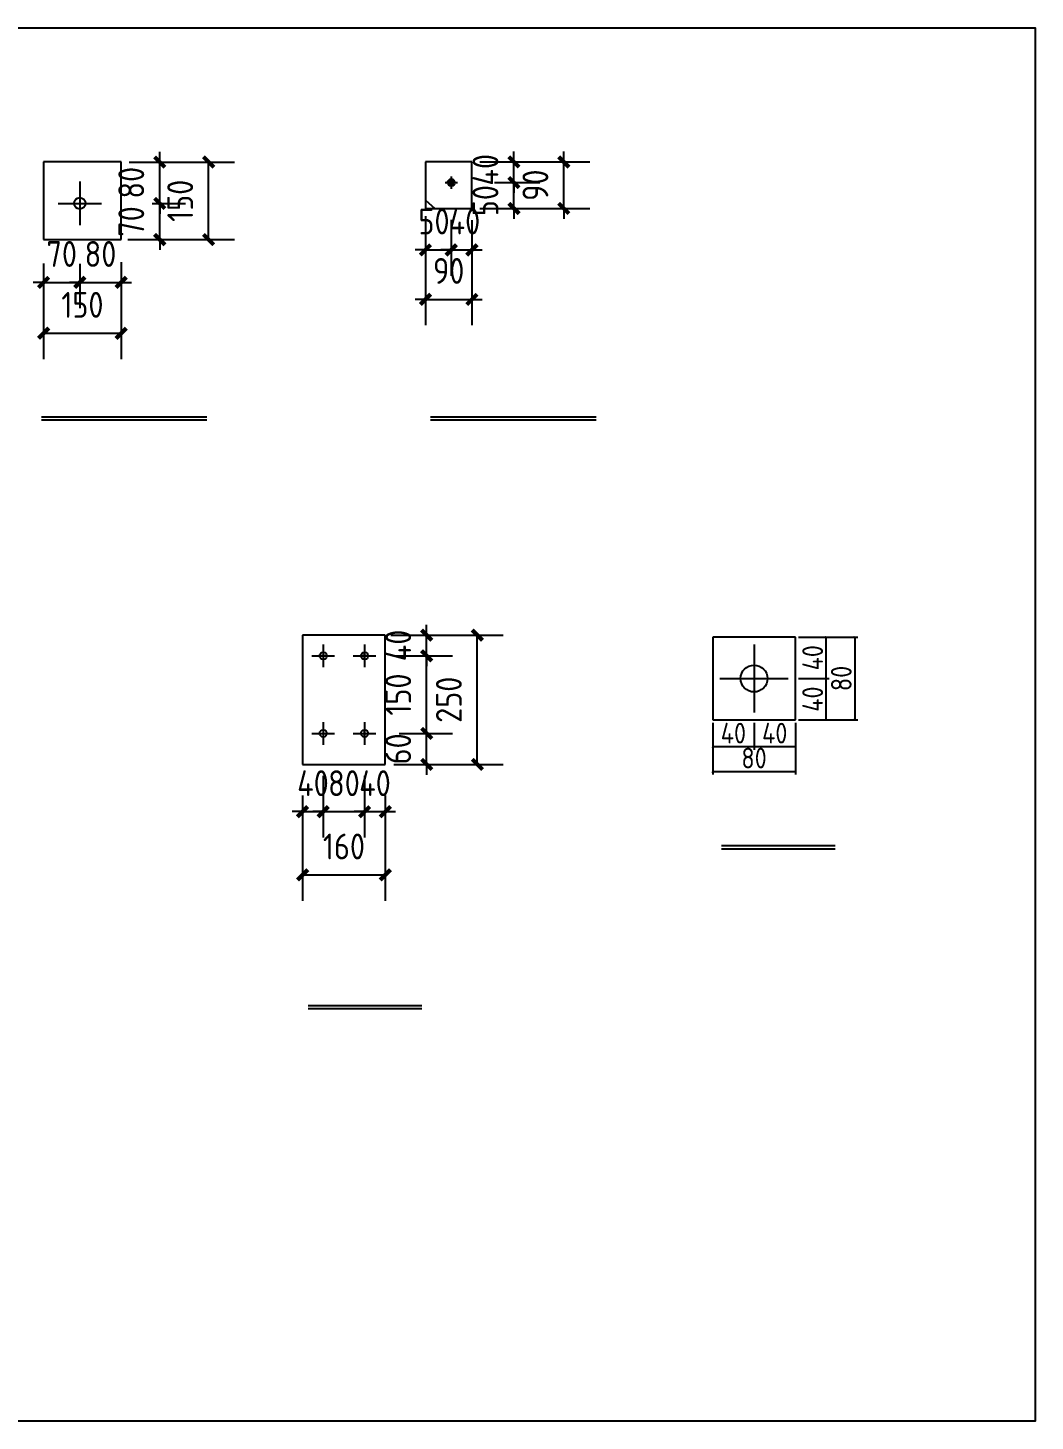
# Model space of a CAD drawing. Extents: x 810015 to 1451442, y -271755 to 145013.
# Drawn here: x 870091 to 879835, y 98861 to 112335 of the extents above; entities that cross this region are included whole.
import ezdxf

# ---------------------------------------------------------------- set-up
doc = ezdxf.new("R2010")
doc.units = 0
doc.header["$LTSCALE"] = 1000
doc.header["$MEASUREMENT"] = 0
doc.styles.get("Standard").update_dxf_attribs({"font": 'gbenor.shx', "bigfont": 'gbcbig.shx'})
doc.dimstyles.get("Standard").update_dxf_attribs({"dimscale": 100, "dimtxt": 2.5, "dimasz": 1, "dimexe": 2.5, "dimexo": 3, "dimgap": 1.5, "dimtad": 1, "dimdec": 0, "dimzin": 0, "dimdsep": 46, "dimtxsty": 'Standard', "dimblk": 'ARCHTICK', "dimcen": 0.09, "dimadec": 0, "dimazin": 0, "dimtfac": 1, "dimtdec": 0, "dimtix": 1, "dimtmove": 2, "dimatfit": 3, "dimfxl": 1, "dimtolj": 1, "dimtzin": 0, "dimarcsym": 0})

# ---------------------------------------------------------------- blocks, each defined once
blk = doc.blocks.new('_ArchTick')
at = {"color": 0, "linetype": 'ByBlock', "const_width": 0.4}
blk.add_lwpolyline([(-0.5, -0.5), (0.5, 0.5)], dxfattribs=at)
blk = doc.blocks.new('*D376')
at = {"color": 0, "lineweight": -2}
for p, q in [((870244, 110055), (870244, 109623)), ((870594, 110051), (870594, 109623)), ((870244, 109873), (870144, 109873)), ((870244, 109873), (870594, 109873)), ((870594, 109873), (870694, 109873))]:
    blk.add_line(p, q, dxfattribs=at)
at = {"layer": 'Defpoints', "color": 0}
for p in [(870244, 110355), (870594, 110351), (870594, 109873)]:
    blk.add_point(p, dxfattribs=at)
at = {"color": 0, "lineweight": -2, "xscale": 100, "yscale": 100, "zscale": 100}
blk.add_blockref('_ArchTick', (870244, 109873), dxfattribs=at)
at = {"color": 0, "lineweight": -2, "xscale": 100, "yscale": 100, "zscale": 100, "rotation": 180}
blk.add_blockref('_ArchTick', (870594, 109873), dxfattribs=at)
at = {"color": 0, "insert": (870419, 110148), "char_height": 250, "attachment_point": 5}
blk.add_mtext('\\A1;70', dxfattribs=at)
blk = doc.blocks.new('*D377')
at = {"color": 0, "lineweight": -2}
for p, q in [((870994, 110068), (870994, 109623)), ((870594, 109873), (870494, 109873)), ((870594, 109893), (870594, 109623)), ((870594, 109873), (870994, 109873)), ((870994, 109873), (871094, 109873))]:
    blk.add_line(p, q, dxfattribs=at)
at = {"layer": 'Defpoints', "color": 0}
for p in [(870994, 110368), (870594, 110193), (870994, 109873)]:
    blk.add_point(p, dxfattribs=at)
at = {"color": 0, "lineweight": -2, "xscale": 100, "yscale": 100, "zscale": 100}
blk.add_blockref('_ArchTick', (870594, 109873), dxfattribs=at)
at = {"color": 0, "lineweight": -2, "xscale": 100, "yscale": 100, "zscale": 100, "rotation": 180}
blk.add_blockref('_ArchTick', (870994, 109873), dxfattribs=at)
at = {"color": 0, "insert": (870794, 110148), "char_height": 250, "attachment_point": 5}
blk.add_mtext('\\A1;80', dxfattribs=at)
blk = doc.blocks.new('*D378')
at = {"color": 0, "lineweight": -2}
for p, q in [((871294, 110637), (871617, 110637)), ((871367, 110637), (871367, 110737)), ((871367, 110287), (871367, 110637)), ((871059, 110287), (871617, 110287)), ((871367, 110287), (871367, 110187))]:
    blk.add_line(p, q, dxfattribs=at)
at = {"layer": 'Defpoints', "color": 0}
for p in [(870994, 110637), (871367, 110637), (870759, 110287)]:
    blk.add_point(p, dxfattribs=at)
at = {"color": 0, "lineweight": -2, "xscale": 100, "yscale": 100, "zscale": 100}
for p, rotation in [((871367, 110637), 270), ((871367, 110287), 90)]:
    blk.add_blockref('_ArchTick', p, dxfattribs=dict(at, rotation=rotation))
at = {"color": 0, "insert": (871092, 110462), "char_height": 250, "attachment_point": 5, "rotation": 90}
blk.add_mtext('\\A1;70', dxfattribs=at)
blk = doc.blocks.new('*D379')
at = {"color": 0, "lineweight": -2}
for p, q in [((871071, 111037), (871617, 111037)), ((871367, 111037), (871367, 111137)), ((871367, 110637), (871367, 111037)), ((871294, 110637), (871617, 110637)), ((871367, 110637), (871367, 110537))]:
    blk.add_line(p, q, dxfattribs=at)
at = {"layer": 'Defpoints', "color": 0}
for p in [(870771, 111037), (871367, 111037), (870994, 110637)]:
    blk.add_point(p, dxfattribs=at)
at = {"color": 0, "lineweight": -2, "xscale": 100, "yscale": 100, "zscale": 100}
for p, rotation in [((871367, 111037), 270), ((871367, 110637), 90)]:
    blk.add_blockref('_ArchTick', p, dxfattribs=dict(at, rotation=rotation))
at = {"color": 0, "insert": (871092, 110837), "char_height": 250, "attachment_point": 5, "rotation": 90}
blk.add_mtext('\\A1;80', dxfattribs=at)
blk = doc.blocks.new('*D380')
at = {"color": 0, "lineweight": -2}
for p, q in [((870994, 110068), (870994, 109131)), ((870244, 109893), (870244, 109131)), ((870244, 109381), (870994, 109381))]:
    blk.add_line(p, q, dxfattribs=at)
at = {"layer": 'Defpoints', "color": 0}
for p in [(870994, 110368), (870244, 110193), (870994, 109381)]:
    blk.add_point(p, dxfattribs=at)
at = {"color": 0, "lineweight": -2, "xscale": 100, "yscale": 100, "zscale": 100, "rotation": 180}
blk.add_blockref('_ArchTick', (870244, 109381), dxfattribs=at)
at = {"color": 0, "lineweight": -2, "xscale": 100, "yscale": 100, "zscale": 100}
blk.add_blockref('_ArchTick', (870994, 109381), dxfattribs=at)
at = {"color": 0, "insert": (870619, 109656), "char_height": 250, "attachment_point": 5}
blk.add_mtext('\\A1;150', dxfattribs=at)
blk = doc.blocks.new('*D381')
at = {"color": 0, "lineweight": -2}
for p, q in [((871294, 111037), (872090, 111037)), ((871840, 110287), (871840, 111037)), ((871294, 110287), (872090, 110287))]:
    blk.add_line(p, q, dxfattribs=at)
at = {"layer": 'Defpoints', "color": 0}
for p in [(870994, 111037), (871840, 111037), (870994, 110287)]:
    blk.add_point(p, dxfattribs=at)
at = {"color": 0, "lineweight": -2, "xscale": 100, "yscale": 100, "zscale": 100}
for p, rotation in [((871840, 111037), 90), ((871840, 110287), 270)]:
    blk.add_blockref('_ArchTick', p, dxfattribs=dict(at, rotation=rotation))
at = {"color": 0, "insert": (871565, 110662), "char_height": 250, "attachment_point": 5, "rotation": 90}
blk.add_mtext('\\A1;150', dxfattribs=at)
blk = doc.blocks.new('*D1161')
at = {"color": 0, "lineweight": -2}
for p, q in [((874793, 110838), (874793, 110938)), ((874604, 110838), (875043, 110838)), ((874793, 110588), (874793, 110838)), ((874462, 110588), (875043, 110588)), ((874793, 110588), (874793, 110488))]:
    blk.add_line(p, q, dxfattribs=at)
at = {"layer": 'Defpoints', "color": 0}
for p in [(874304, 110838), (874793, 110838), (874162, 110588)]:
    blk.add_point(p, dxfattribs=at)
at = {"color": 0, "lineweight": -2, "xscale": 100, "yscale": 100, "zscale": 100}
for p, rotation in [((874793, 110838), 270), ((874793, 110588), 90)]:
    blk.add_blockref('_ArchTick', p, dxfattribs=dict(at, rotation=rotation))
at = {"color": 0, "insert": (874518, 110664), "char_height": 250, "attachment_point": 5, "rotation": 90}
blk.add_mtext('\\A1;50', dxfattribs=at)
blk = doc.blocks.new('*D383')
at = {"color": 0, "lineweight": -2}
for p, q in [((874462, 111038), (875043, 111038)), ((874793, 111038), (874793, 111138)), ((874793, 110838), (874793, 111038)), ((874793, 110838), (874793, 110738)), ((874881, 110838), (875043, 110838))]:
    blk.add_line(p, q, dxfattribs=at)
at = {"layer": 'Defpoints', "color": 0}
for p in [(874162, 111038), (874793, 111038), (874581, 110838)]:
    blk.add_point(p, dxfattribs=at)
at = {"color": 0, "lineweight": -2, "xscale": 100, "yscale": 100, "zscale": 100}
for p, rotation in [((874793, 111038), 270), ((874793, 110838), 90)]:
    blk.add_blockref('_ArchTick', p, dxfattribs=dict(at, rotation=rotation))
at = {"color": 0, "insert": (874518, 110962), "char_height": 250, "attachment_point": 5, "rotation": 90}
blk.add_mtext('\\A1;40', dxfattribs=at)
blk = doc.blocks.new('*D1162')
at = {"color": 0, "lineweight": -2}
for p, q in [((874187, 110478), (874187, 109937)), ((873937, 110288), (873937, 109937)), ((873937, 110187), (873837, 110187)), ((873937, 110187), (874187, 110187)), ((874187, 110187), (874287, 110187))]:
    blk.add_line(p, q, dxfattribs=at)
at = {"layer": 'Defpoints', "color": 0}
for p in [(874187, 110778), (873937, 110588), (874187, 110187)]:
    blk.add_point(p, dxfattribs=at)
at = {"color": 0, "lineweight": -2, "xscale": 100, "yscale": 100, "zscale": 100}
blk.add_blockref('_ArchTick', (873937, 110187), dxfattribs=at)
at = {"color": 0, "lineweight": -2, "xscale": 100, "yscale": 100, "zscale": 100, "rotation": 180}
blk.add_blockref('_ArchTick', (874187, 110187), dxfattribs=at)
at = {"color": 0, "insert": (874020, 110462), "char_height": 250, "attachment_point": 5}
blk.add_mtext('\\A1;50', dxfattribs=at)
blk = doc.blocks.new('*D1163')
at = {"color": 0, "lineweight": -2}
for p, q in [((874187, 110478), (874187, 109937)), ((874387, 110475), (874387, 109937)), ((874187, 110187), (874087, 110187)), ((874187, 110187), (874387, 110187)), ((874387, 110187), (874487, 110187))]:
    blk.add_line(p, q, dxfattribs=at)
at = {"layer": 'Defpoints', "color": 0}
for p in [(874187, 110778), (874387, 110775), (874387, 110187)]:
    blk.add_point(p, dxfattribs=at)
at = {"color": 0, "lineweight": -2, "xscale": 100, "yscale": 100, "zscale": 100}
blk.add_blockref('_ArchTick', (874187, 110187), dxfattribs=at)
at = {"color": 0, "lineweight": -2, "xscale": 100, "yscale": 100, "zscale": 100, "rotation": 180}
blk.add_blockref('_ArchTick', (874387, 110187), dxfattribs=at)
at = {"color": 0, "insert": (874314, 110462), "char_height": 250, "attachment_point": 5}
blk.add_mtext('\\A1;40', dxfattribs=at)
blk = doc.blocks.new('*D384')
at = {"color": 0, "lineweight": -2}
for p, q in [((873937, 110513), (873937, 109459)), ((874387, 110325), (874387, 109459)), ((873937, 109709), (873837, 109709)), ((873937, 109709), (874387, 109709)), ((874387, 109709), (874487, 109709))]:
    blk.add_line(p, q, dxfattribs=at)
at = {"layer": 'Defpoints', "color": 0}
for p in [(873937, 110813), (874387, 110625), (874387, 109709)]:
    blk.add_point(p, dxfattribs=at)
at = {"color": 0, "lineweight": -2, "xscale": 100, "yscale": 100, "zscale": 100}
blk.add_blockref('_ArchTick', (873937, 109709), dxfattribs=at)
at = {"color": 0, "lineweight": -2, "xscale": 100, "yscale": 100, "zscale": 100, "rotation": 180}
blk.add_blockref('_ArchTick', (874387, 109709), dxfattribs=at)
at = {"color": 0, "insert": (874162, 109984), "char_height": 250, "attachment_point": 5}
blk.add_mtext('\\A1;90', dxfattribs=at)
blk = doc.blocks.new('*D1164')
at = {"color": 0, "lineweight": -2}
for p, q in [((874649, 111038), (875526, 111038)), ((875276, 111038), (875276, 111138)), ((875276, 110588), (875276, 111038)), ((874649, 110588), (875526, 110588)), ((875276, 110588), (875276, 110488))]:
    blk.add_line(p, q, dxfattribs=at)
at = {"layer": 'Defpoints', "color": 0}
for p in [(874349, 111038), (875276, 111038), (874349, 110588)]:
    blk.add_point(p, dxfattribs=at)
at = {"color": 0, "lineweight": -2, "xscale": 100, "yscale": 100, "zscale": 100}
for p, rotation in [((875276, 111038), 270), ((875276, 110588), 90)]:
    blk.add_blockref('_ArchTick', p, dxfattribs=dict(at, rotation=rotation))
at = {"color": 0, "insert": (875001, 110813), "char_height": 250, "attachment_point": 5, "rotation": 90}
blk.add_mtext('\\A1;90', dxfattribs=at)
blk = doc.blocks.new('*D385')
at = {"color": 0, "lineweight": -2}
for p, q in [((873684, 105512), (874199, 105512)), ((873949, 105512), (873949, 105612)), ((873949, 105212), (873949, 105512)), ((873633, 105212), (874199, 105212)), ((873949, 105212), (873949, 105112))]:
    blk.add_line(p, q, dxfattribs=at)
at = {"layer": 'Defpoints', "color": 0}
for p in [(873384, 105512), (873949, 105512), (873333, 105212)]:
    blk.add_point(p, dxfattribs=at)
at = {"color": 0, "lineweight": -2, "xscale": 100, "yscale": 100, "zscale": 100}
for p, rotation in [((873949, 105512), 270), ((873949, 105212), 90)]:
    blk.add_blockref('_ArchTick', p, dxfattribs=dict(at, rotation=rotation))
at = {"color": 0, "insert": (873674, 105362), "char_height": 250, "attachment_point": 5, "rotation": 90}
blk.add_mtext('\\A1;60', dxfattribs=at)
blk = doc.blocks.new('*D386')
at = {"color": 0, "lineweight": -2}
for p, q in [((873649, 106262), (874199, 106262)), ((873949, 105512), (873949, 106262)), ((873834, 105512), (874199, 105512))]:
    blk.add_line(p, q, dxfattribs=at)
at = {"layer": 'Defpoints', "color": 0}
for p in [(873349, 106262), (873949, 106262), (873534, 105512)]:
    blk.add_point(p, dxfattribs=at)
at = {"color": 0, "lineweight": -2, "xscale": 100, "yscale": 100, "zscale": 100}
for p, rotation in [((873949, 106262), 90), ((873949, 105512), 270)]:
    blk.add_blockref('_ArchTick', p, dxfattribs=dict(at, rotation=rotation))
at = {"color": 0, "insert": (873674, 105887), "char_height": 250, "attachment_point": 5, "rotation": 90}
blk.add_mtext('\\A1;150', dxfattribs=at)
blk = doc.blocks.new('*D387')
at = {"color": 0, "lineweight": -2}
for p, q in [((873601, 106462), (874199, 106462)), ((873949, 106462), (873949, 106562)), ((873949, 106262), (873949, 106462)), ((873849, 106262), (874199, 106262)), ((873949, 106262), (873949, 106162))]:
    blk.add_line(p, q, dxfattribs=at)
at = {"layer": 'Defpoints', "color": 0}
for p in [(873301, 106462), (873949, 106462), (873549, 106262)]:
    blk.add_point(p, dxfattribs=at)
at = {"color": 0, "lineweight": -2, "xscale": 100, "yscale": 100, "zscale": 100}
for p, rotation in [((873949, 106462), 270), ((873949, 106262), 90)]:
    blk.add_blockref('_ArchTick', p, dxfattribs=dict(at, rotation=rotation))
at = {"color": 0, "insert": (873674, 106362), "char_height": 250, "attachment_point": 5, "rotation": 90}
blk.add_mtext('\\A1;40', dxfattribs=at)
blk = doc.blocks.new('*D388')
at = {"color": 0, "lineweight": -2}
for p, q in [((873849, 106462), (874689, 106462)), ((874439, 105212), (874439, 106462)), ((873849, 105212), (874689, 105212))]:
    blk.add_line(p, q, dxfattribs=at)
at = {"layer": 'Defpoints', "color": 0}
for p in [(873549, 106462), (874439, 106462), (873549, 105212)]:
    blk.add_point(p, dxfattribs=at)
at = {"color": 0, "lineweight": -2, "xscale": 100, "yscale": 100, "zscale": 100}
for p, rotation in [((874439, 106462), 90), ((874439, 105212), 270)]:
    blk.add_blockref('_ArchTick', p, dxfattribs=dict(at, rotation=rotation))
at = {"color": 0, "insert": (874164, 105837), "char_height": 250, "attachment_point": 5, "rotation": 90}
blk.add_mtext('\\A1;250', dxfattribs=at)
blk = doc.blocks.new('*D1165')
at = {"color": 0, "lineweight": -2}
for p, q in [((872949, 105102), (872949, 104505)), ((872749, 104912), (872749, 104505)), ((872749, 104755), (872649, 104755)), ((872749, 104755), (872949, 104755)), ((872949, 104755), (873049, 104755))]:
    blk.add_line(p, q, dxfattribs=at)
at = {"layer": 'Defpoints', "color": 0}
for p in [(872949, 105402), (872749, 105212), (872949, 104755)]:
    blk.add_point(p, dxfattribs=at)
at = {"color": 0, "lineweight": -2, "xscale": 100, "yscale": 100, "zscale": 100}
blk.add_blockref('_ArchTick', (872749, 104755), dxfattribs=at)
at = {"color": 0, "lineweight": -2, "xscale": 100, "yscale": 100, "zscale": 100, "rotation": 180}
blk.add_blockref('_ArchTick', (872949, 104755), dxfattribs=at)
at = {"color": 0, "insert": (872849, 105030), "char_height": 250, "attachment_point": 5}
blk.add_mtext('\\A1;40', dxfattribs=at)
blk = doc.blocks.new('*D1166')
at = {"color": 0, "lineweight": -2}
for p, q in [((872949, 105102), (872949, 104505)), ((873349, 105102), (873349, 104505)), ((872949, 104755), (872849, 104755)), ((872949, 104755), (873349, 104755)), ((873349, 104755), (873449, 104755))]:
    blk.add_line(p, q, dxfattribs=at)
at = {"layer": 'Defpoints', "color": 0}
for p in [(872949, 105402), (873349, 105402), (873349, 104755)]:
    blk.add_point(p, dxfattribs=at)
at = {"color": 0, "lineweight": -2, "xscale": 100, "yscale": 100, "zscale": 100}
blk.add_blockref('_ArchTick', (872949, 104755), dxfattribs=at)
at = {"color": 0, "lineweight": -2, "xscale": 100, "yscale": 100, "zscale": 100, "rotation": 180}
blk.add_blockref('_ArchTick', (873349, 104755), dxfattribs=at)
at = {"color": 0, "insert": (873149, 105030), "char_height": 250, "attachment_point": 5}
blk.add_mtext('\\A1;80', dxfattribs=at)
blk = doc.blocks.new('*D1167')
at = {"color": 0, "lineweight": -2}
for p, q in [((873349, 105102), (873349, 104505)), ((873549, 104912), (873549, 104505)), ((873349, 104755), (873249, 104755)), ((873349, 104755), (873549, 104755)), ((873549, 104755), (873649, 104755))]:
    blk.add_line(p, q, dxfattribs=at)
at = {"layer": 'Defpoints', "color": 0}
for p in [(873349, 105402), (873549, 105212), (873549, 104755)]:
    blk.add_point(p, dxfattribs=at)
at = {"color": 0, "lineweight": -2, "xscale": 100, "yscale": 100, "zscale": 100}
blk.add_blockref('_ArchTick', (873349, 104755), dxfattribs=at)
at = {"color": 0, "lineweight": -2, "xscale": 100, "yscale": 100, "zscale": 100, "rotation": 180}
blk.add_blockref('_ArchTick', (873549, 104755), dxfattribs=at)
at = {"color": 0, "insert": (873449, 105030), "char_height": 250, "attachment_point": 5}
blk.add_mtext('\\A1;40', dxfattribs=at)
blk = doc.blocks.new('*D389')
at = {"color": 0, "lineweight": -2}
for p, q in [((872749, 104912), (872749, 103893)), ((873549, 104912), (873549, 103893)), ((872749, 104143), (873549, 104143))]:
    blk.add_line(p, q, dxfattribs=at)
at = {"layer": 'Defpoints', "color": 0}
for p in [(872749, 105212), (873549, 105212), (873549, 104143)]:
    blk.add_point(p, dxfattribs=at)
at = {"color": 0, "lineweight": -2, "xscale": 100, "yscale": 100, "zscale": 100, "rotation": 180}
blk.add_blockref('_ArchTick', (872749, 104143), dxfattribs=at)
at = {"color": 0, "lineweight": -2, "xscale": 100, "yscale": 100, "zscale": 100}
blk.add_blockref('_ArchTick', (873549, 104143), dxfattribs=at)
at = {"color": 0, "insert": (873149, 104418), "char_height": 250, "attachment_point": 5}
blk.add_mtext('\\A1;160', dxfattribs=at)
blk = doc.blocks.new('*D591')
at = {"color": 0, "lineweight": -2}
for p, q in [((876716, 105613), (876716, 105354)), ((877116, 105613), (877116, 105354)), ((876716, 105384), (877116, 105384))]:
    blk.add_line(p, q, dxfattribs=at)
at = {"layer": 'Defpoints', "color": 0}
for p in [(876716, 105643), (877116, 105643), (877116, 105384)]:
    blk.add_point(p, dxfattribs=at)
at = {"color": 0, "lineweight": -2, "xscale": 20, "yscale": 20, "zscale": 20, "rotation": 180}
blk.add_blockref('_ArchTick', (876716, 105384), dxfattribs=at)
at = {"color": 0, "lineweight": -2, "xscale": 20, "yscale": 20, "zscale": 20}
blk.add_blockref('_ArchTick', (877116, 105384), dxfattribs=at)
at = {"color": 0, "insert": (876916, 105514), "char_height": 200, "attachment_point": 5}
blk.add_mtext('\\A1;40', dxfattribs=at)
blk = doc.blocks.new('*D592')
at = {"color": 0, "lineweight": -2}
for p, q in [((877116, 105613), (877116, 105354)), ((877516, 105613), (877516, 105354)), ((877116, 105384), (877516, 105384))]:
    blk.add_line(p, q, dxfattribs=at)
at = {"layer": 'Defpoints', "color": 0}
for p in [(877116, 105643), (877516, 105643), (877516, 105384)]:
    blk.add_point(p, dxfattribs=at)
at = {"color": 0, "lineweight": -2, "xscale": 20, "yscale": 20, "zscale": 20, "rotation": 180}
blk.add_blockref('_ArchTick', (877116, 105384), dxfattribs=at)
at = {"color": 0, "lineweight": -2, "xscale": 20, "yscale": 20, "zscale": 20}
blk.add_blockref('_ArchTick', (877516, 105384), dxfattribs=at)
at = {"color": 0, "insert": (877316, 105514), "char_height": 200, "attachment_point": 5}
blk.add_mtext('\\A1;40', dxfattribs=at)
blk = doc.blocks.new('*D593')
at = {"color": 0, "lineweight": -2}
for p, q in [((877546, 106043), (877843, 106043)), ((877813, 105643), (877813, 106043)), ((877546, 105643), (877843, 105643))]:
    blk.add_line(p, q, dxfattribs=at)
at = {"layer": 'Defpoints', "color": 0}
for p in [(877516, 106043), (877813, 106043), (877516, 105643)]:
    blk.add_point(p, dxfattribs=at)
at = {"color": 0, "lineweight": -2, "xscale": 20, "yscale": 20, "zscale": 20}
for p, rotation in [((877813, 106043), 90), ((877813, 105643), 270)]:
    blk.add_blockref('_ArchTick', p, dxfattribs=dict(at, rotation=rotation))
at = {"color": 0, "insert": (877683, 105843), "char_height": 200, "attachment_point": 5, "rotation": 90}
blk.add_mtext('\\A1;40', dxfattribs=at)
blk = doc.blocks.new('*D594')
at = {"color": 0, "lineweight": -2}
for p, q in [((877546, 106443), (877843, 106443)), ((877813, 106043), (877813, 106443)), ((877546, 106043), (877843, 106043))]:
    blk.add_line(p, q, dxfattribs=at)
at = {"layer": 'Defpoints', "color": 0}
for p in [(877516, 106443), (877813, 106443), (877516, 106043)]:
    blk.add_point(p, dxfattribs=at)
at = {"color": 0, "lineweight": -2, "xscale": 20, "yscale": 20, "zscale": 20}
for p, rotation in [((877813, 106443), 90), ((877813, 106043), 270)]:
    blk.add_blockref('_ArchTick', p, dxfattribs=dict(at, rotation=rotation))
at = {"color": 0, "insert": (877683, 106243), "char_height": 200, "attachment_point": 5, "rotation": 90}
blk.add_mtext('\\A1;40', dxfattribs=at)
blk = doc.blocks.new('*D107')
at = {"color": 0, "lineweight": -2}
for p, q in [((877546, 106443), (878120, 106443)), ((878090, 106443), (878090, 105643)), ((877546, 105643), (878120, 105643))]:
    blk.add_line(p, q, dxfattribs=at)
at = {"layer": 'Defpoints', "color": 0}
for p in [(877516, 106443), (877516, 105643), (878090, 105643)]:
    blk.add_point(p, dxfattribs=at)
at = {"color": 0, "lineweight": -2, "xscale": 20, "yscale": 20, "zscale": 20}
for p, rotation in [((878090, 106443), 90), ((878090, 105643), 270)]:
    blk.add_blockref('_ArchTick', p, dxfattribs=dict(at, rotation=rotation))
at = {"color": 0, "insert": (877960, 106043), "char_height": 200, "attachment_point": 5, "rotation": 90}
blk.add_mtext('\\A1;80', dxfattribs=at)
blk = doc.blocks.new('*D108')
at = {"color": 0, "lineweight": -2}
for p, q in [((876716, 105613), (876716, 105113)), ((877516, 105613), (877516, 105113)), ((876716, 105143), (877516, 105143))]:
    blk.add_line(p, q, dxfattribs=at)
at = {"layer": 'Defpoints', "color": 0}
for p in [(876716, 105643), (877516, 105643), (877516, 105143)]:
    blk.add_point(p, dxfattribs=at)
at = {"color": 0, "lineweight": -2, "xscale": 20, "yscale": 20, "zscale": 20, "rotation": 180}
blk.add_blockref('_ArchTick', (876716, 105143), dxfattribs=at)
at = {"color": 0, "lineweight": -2, "xscale": 20, "yscale": 20, "zscale": 20}
blk.add_blockref('_ArchTick', (877516, 105143), dxfattribs=at)
at = {"color": 0, "insert": (877116, 105273), "char_height": 200, "attachment_point": 5}
blk.add_mtext('\\A1;80', dxfattribs=at)

msp = doc.modelspace()

# ---------------------------------------------------------------- hatches: boundary and pattern name
h = msp.add_hatch()
h.set_pattern_fill('ANSI31', color=256, scale=5, style=0)
h.set_pattern_definition([(45, (760324.4696, 71431.951), (-5.6126601, 5.6126601), [])])
h.paths.add_polyline_path([(874187, 110873.5, 0.4142136), (874152, 110838.5), (874187, 110838.5)])
h.paths.add_polyline_path([(874187, 110838.5), (874152, 110838.5, 0.4142136), (874187, 110803.5)])
h.paths.add_polyline_path([(874222, 110838.5), (874187, 110838.5), (874187, 110803.5, 0.4142136)])
h.paths.add_polyline_path([(874187, 110873.5), (874187, 110838.5), (874222, 110838.5, 0.4142136)])

# ---------------------------------------------------------------- linework, layer by layer
at = {"color": 2}
for p, q in [((870243.6, 111037.5), (870243.6, 110287.5)), ((870993.6, 111037.5), (870243.6, 111037.5)), ((870993.6, 110287.5), (870993.6, 111037.5)), ((874387, 111038.5), (873937, 111038.5)), ((873937, 111038.5), (873937, 110588.5)), ((874387, 110588.5), (874387, 111038.5)), ((873937, 110588.5), (874387, 110588.5)), ((870243.6, 110287.5), (870993.6, 110287.5)), ((873548.8, 106461.6), (872748.8, 106461.6)), ((872748.8, 106461.6), (872748.8, 105211.6)), ((873548.8, 105211.6), (873548.8, 106461.6)), ((872948.8, 106371.6), (872948.8, 106151.6)), ((873348.8, 106371.6), (873348.8, 106151.6)), ((872838.8, 106261.6), (873058.8, 106261.6)), ((872983.8, 106261.6), (872913.8, 106261.6)), ((872948.8, 106296.6), (872948.8, 106261.6)), ((873238.8, 106261.6), (873458.8, 106261.6)), ((873383.8, 106261.6), (873313.8, 106261.6)), ((873348.8, 106226.6), (873348.8, 106296.6)), ((872838.8, 105511.6), (873058.8, 105511.6)), ((872948.8, 105621.6), (872948.8, 105401.6)), ((873238.8, 105511.6), (873458.8, 105511.6)), ((873348.8, 105621.6), (873348.8, 105401.6)), ((873348.8, 105476.6), (873348.8, 105546.6)), ((873348.8, 105511.6), (873383.8, 105511.6)), ((872748.8, 105211.6), (873548.8, 105211.6))]:
    msp.add_line(p, q, dxfattribs=at)
for p, q in [((874187, 110898.5), (874187, 110778.5)), ((870593.6, 110847.5), (870593.6, 110427.5)), ((874127, 110838.5), (874247, 110838.5)), ((870383.6, 110637.5), (870803.6, 110637.5)), ((873937, 110668.5), (874027, 110588.5)), ((870221.7, 108573), (871822.5, 108573)), ((870221.7, 108543), (871822.5, 108543)), ((873987.5, 108573), (875588.4, 108573)), ((873987.5, 108543), (875588.4, 108543)), ((876716.3, 106442.5), (876716.3, 105642.5)), ((877516.3, 106442.5), (876716.3, 106442.5)), ((877516.3, 105642.5), (877516.3, 106442.5)), ((877116.3, 106372.5), (877116.3, 105712.5)), ((876786.3, 106042.5), (877446.3, 106042.5)), ((876716.3, 105642.5), (877516.3, 105642.5)), ((876800.5, 104426.9), (877901.4, 104426.9)), ((876800.5, 104396.9), (877901.4, 104396.9)), ((872802.7, 102880.4), (873903.5, 102880.4)), ((872802.7, 102850.4), (873903.5, 102850.4))]:
    msp.add_line(p, q)
msp.add_lwpolyline([(859090, 112334.5), (879835, 112334.5), (879835, 98860.9), (859090, 98860.9)], close=True)
for centre, radius in [((874187, 110838.5), 35), ((877116.3, 106042.5), 130)]:
    msp.add_circle(centre, radius)
at = {"color": 0}
msp.add_circle((870593.6, 110637.5), 55, dxfattribs=at)
at = {"color": 2}
for centre in [(872948.8, 106261.6), (873348.8, 106261.6), (872948.8, 105511.6), (873348.8, 105511.6)]:
    msp.add_circle(centre, 35, dxfattribs=at)

# ---------------------------------------------------------------- dimensions: what is measured, and where the dimension line sits
for base, p1, p2, override, picture, middle in [((871366.7, 111037.5), (870993.6, 110637.5), (870771.2, 111037.5), {"dimlfac": 0.2}, '*D379', (871091.7, 110837.5)), ((871840.1, 111037.5), (870993.6, 110287.5), (870993.6, 111037.5), {"dimlfac": 0.2}, '*D381', (871565.1, 110662.5)), ((875276.3, 111038.5), (874348.9, 110588.5), (874348.9, 111038.5), {"dimlfac": 0.2}, '*D1164', (875001.3, 110813.5)), ((871366.7, 110637.5), (870759.2, 110287.5), (870993.6, 110637.5), {"dimlfac": 0.2}, '*D378', (871091.7, 110462.5)), ((873949.4, 106461.6), (873548.8, 106261.6), (873301.3, 106461.6), {"dimlfac": 0.2}, '*D387', (873674.4, 106361.6)), ((874438.9, 106461.6), (873548.8, 105211.6), (873548.8, 106461.6), {"dimlfac": 0.2}, '*D388', (874163.9, 105836.6)), ((877812.9, 106442.5), (877516.3, 106042.5), (877516.3, 106442.5), {"dimtxt": 2, "dimasz": 0.2, "dimexe": 0.3, "dimexo": 0.3, "dimgap": 0.3, "dimlfac": 0.1}, '*D594', (877682.9, 106242.5)), ((878090.3, 105642.5), (877516.3, 106442.5), (877516.3, 105642.5), {"dimtxt": 2, "dimasz": 0.2, "dimexe": 0.3, "dimexo": 0.3, "dimgap": 0.3, "dimlfac": 0.1}, '*D107', (877960.3, 106042.5)), ((873949.4, 106261.6), (873533.8, 105511.6), (873348.8, 106261.6), {"dimlfac": 0.2}, '*D386', (873674.4, 105886.6)), ((877812.9, 106042.5), (877516.3, 105642.5), (877516.3, 106042.5), {"dimtxt": 2, "dimasz": 0.2, "dimexe": 0.3, "dimexo": 0.3, "dimgap": 0.3, "dimlfac": 0.1}, '*D593', (877682.9, 105842.5)), ((873949.4, 105511.6), (873333.2, 105211.6), (873383.8, 105511.6), {"dimlfac": 0.2}, '*D385', (873674.4, 105361.6))]:
    dim = msp.add_linear_dim(base=base, p1=p1, p2=p2, angle=90, dimstyle='Standard', override=override)
    dim.commit()
    dim.dimension.update_dxf_attribs({"geometry": picture, "text_midpoint": middle})
for base, p1, p2, picture, middle in [((874793.3, 111038.5), (874581.5, 110838.5), (874162, 111038.5), '*D383', (874518.3, 110961.5)), ((874793.3, 110838.5), (874162, 110588.5), (874304.5, 110838.5), '*D1161', (874518.3, 110664.5))]:
    dim = msp.add_linear_dim(base=base, p1=p1, p2=p2, angle=90, dimstyle='Standard', override={"dimlfac": 0.2})
    dim.commit()
    dim.dimension.update_dxf_attribs({"geometry": picture, "text_midpoint": middle, "dimtype": 160})
for base, p1, p2, picture, middle in [((874187, 110187.1), (873937, 110588.5), (874187, 110778.5), '*D1162', (874019.6, 110462.1)), ((874387, 110187.1), (874187, 110778.5), (874387, 110775.3), '*D1163', (874314.5, 110462.1))]:
    dim = msp.add_linear_dim(base=base, p1=p1, p2=p2, dimstyle='Standard', override={"dimlfac": 0.2})
    dim.commit()
    dim.dimension.update_dxf_attribs({"geometry": picture, "text_midpoint": middle, "dimtype": 160})
for base, p1, p2, override, picture, middle in [((874387, 109709.5), (873937, 110813.5), (874387, 110625.3), {"dimlfac": 0.2}, '*D384', (874162, 109984.5)), ((870594.3, 109873), (870243.6, 110355.4), (870594.3, 110350.5), {"dimlfac": 0.2}, '*D376', (870419, 110148)), ((870993.6, 109381.3), (870243.6, 110193.4), (870993.6, 110367.6), {"dimlfac": 0.2}, '*D380', (870618.6, 109656.3)), ((870993.6, 109873), (870593.6, 110193.4), (870993.6, 110367.6), {"dimlfac": 0.2}, '*D377', (870793.6, 110148)), ((877116.3, 105384), (876716.3, 105642.5), (877116.3, 105642.5), {"dimtxt": 2, "dimasz": 0.2, "dimexe": 0.3, "dimexo": 0.3, "dimgap": 0.3, "dimlfac": 0.1}, '*D591', (876916.3, 105514)), ((877516.3, 105143.5), (876716.3, 105642.5), (877516.3, 105642.5), {"dimtxt": 2, "dimasz": 0.2, "dimexe": 0.3, "dimexo": 0.3, "dimgap": 0.3, "dimlfac": 0.1}, '*D108', (877116.3, 105273.5)), ((877516.3, 105384), (877116.3, 105642.5), (877516.3, 105642.5), {"dimtxt": 2, "dimasz": 0.2, "dimexe": 0.3, "dimexo": 0.3, "dimgap": 0.3, "dimlfac": 0.1}, '*D592', (877316.3, 105514)), ((872948.8, 104754.6), (872748.8, 105211.6), (872948.8, 105401.6), {"dimlfac": 0.2}, '*D1165', (872848.8, 105029.6)), ((873348.8, 104754.6), (872948.8, 105401.6), (873348.8, 105401.6), {"dimlfac": 0.2}, '*D1166', (873148.8, 105029.6)), ((873548.8, 104754.6), (873348.8, 105401.6), (873548.8, 105211.6), {"dimlfac": 0.2}, '*D1167', (873448.8, 105029.6)), ((873548.8, 104142.7), (872748.8, 105211.6), (873548.8, 105211.6), {"dimlfac": 0.2}, '*D389', (873148.8, 104417.7))]:
    dim = msp.add_linear_dim(base=base, p1=p1, p2=p2, dimstyle='Standard', override=override)
    dim.commit()
    dim.dimension.update_dxf_attribs({"geometry": picture, "text_midpoint": middle})

doc.saveas('drawing.dxf')
